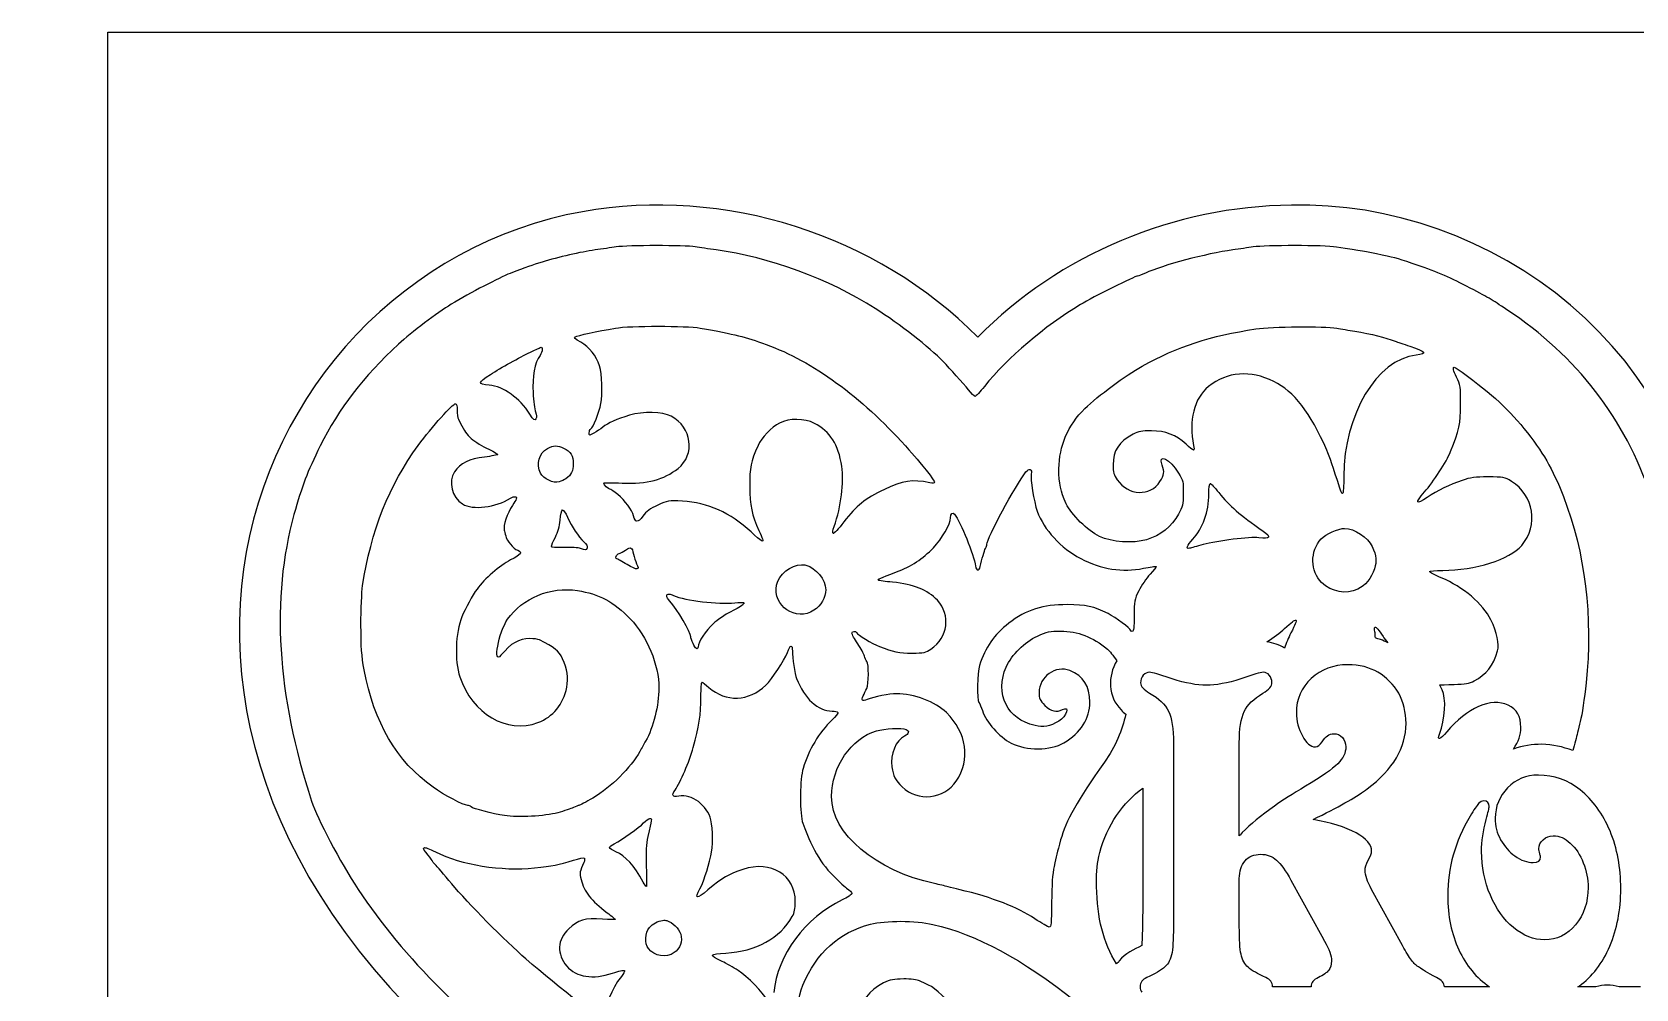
# Model space of a CAD drawing. Header units: millimetres. Extents: x -9 to 678, y 0 to 417.
# Drawn here: x -9.4 to 190.2, y 80.8 to 200 of the extents above; entities that cross this region are included whole.
import ezdxf

# ---------------------------------------------------------------- set-up
doc = ezdxf.new("R2010")
doc.units = ezdxf.units.MM
doc.layers.add('Ebene_1', color=7, linetype='CONTINUOUS')

msp = doc.modelspace()

# ---------------------------------------------------------------- linework, layer by layer
at = {"layer": 'Ebene_1', "color": 7}
for points in [[(0, 200), (300, 200), (300, 0), (0, 0)], [(68.266048, 173.40056)], [(68.515723, 163.357183)], [(53.843144, 160.711779)], [(167.598763, 158.250304)], [(43.304901, 153.714642)], [(55.745154, 148.452265)], [(114.832967, 145.500215)], [(137.240716, 143.778901)], [(56.609035, 140.471824)], [(153.978835, 138.178716)], [(65.135991, 135.726921)], [(86.361391, 133.654895)], [(69.885168, 129.983114)], [(147.904255, 126.751887)], [(157.762038, 125.863797)], [(154.399283, 121.193791)], [(128.843407, 105.827714)], [(39.37599, 98.399728)], [(143.536721, 97.587612)], [(69.067036, 89.35101)], [(98.747392, 89.239101)]]:
    msp.add_lwpolyline(points, close=True, dxfattribs=at)
for points in [[(147.349861, 178.435722), (147.349892, 178.435565)], [(148.132529, 163.28568), (148.132862, 163.28568)], [(129.307282, 136.772619), (129.306741, 136.772619)], [(85.059398, 123.513129), (85.059117, 123.513129)], [(132.492393, 119.433804), (130.58066, 120.07069)], [(142.93, 120.07069), (141.048933, 119.433804)], [(132.6742, 111.453904), (132.6742, 110.847142), (132.6742, 89.243587)], [(140.866574, 99.893682), (140.866574, 110.847142), (140.866574, 111.453904)], [(67.489574, 102.048893), (67.489886, 102.048893)], [(150.0605, 101.926391), (150.606483, 102.199643)], [(141.230698, 100.287931), (140.957446, 99.984554), (140.927364, 99.954472)], [(178.339121, 97.435898), (178.217417, 97.860854)], [(178.369204, 97.25354), (178.369204, 97.375109)], [(140.866532, 88.606669), (140.866532, 89.243556), (140.866532, 94.553268)], [(147.299407, 94.371451), (151.122332, 87.392602), (151.486498, 86.755716)], [(161.195783, 86.209181), (157.342193, 93.188029)], [(117.497795, 91.617197), (117.497254, 91.617197)], [(149.792078, 81.081838), (144.993384, 81.081838)], [(172.015845, 81.081817), (166.408669, 81.081817)], [(185.252839, 81.081838), (183.026967, 81.081838)], [(190.817525, 81.081838), (188.136573, 81.081838)]]:
    msp.add_lwpolyline(points, dxfattribs=at)
for points in [[(108.303203, 161.988216), (95.73905, 174.762185), (76.740636, 180.776666), (59.109814, 177.62886)], [(147.349892, 178.435565), (132.866947, 178.297931), (118.462343, 172.348745), (108.303203, 161.988216)], [(199.662191, 129.876398), (198.151993, 160.796784), (171.752939, 179.068439), (147.349861, 178.435722)], [(59.109814, 177.62886), (15.298251, 169.720455), (-9.420831, 105.535236), (58.477611, 61.383166)], [(60.661118, 172.858332), (58.873587, 172.608053), (56.123633, 171.97715), (54.06741, 171.345729)], [(63.29526, 173.239172), (62.690974, 173.147863), (61.505658, 172.976581), (60.661118, 172.858332)], [(68.26609, 173.400546), (66.142405, 173.399887), (64.002336, 173.346002), (63.29526, 173.239172)], [(73.137908, 173.242414), (72.49718, 173.348754), (70.389733, 173.401218), (68.266048, 173.40056)], [(75.745152, 172.863725), (74.850939, 172.982328), (73.67777, 173.152791), (73.137908, 173.242414)], [(95.526265, 165.579881), (89.82348, 169.223071), (82.29485, 171.99511), (75.745152, 172.863725)], [(140.056103, 172.8648), (136.733684, 172.406297), (131.306494, 170.961957), (129.174169, 169.968691)], [(142.606336, 173.234883), (141.99873, 173.141054), (140.85096, 172.974493), (140.056103, 172.8648)], [(152.95788, 173.221975), (151.460339, 173.453351), (144.080071, 173.462472), (142.606336, 173.234883)], [(157.940545, 172.379608), (156.766419, 172.62464), (156.15519, 172.728038), (152.95788, 173.221975)], [(162.366464, 171.189212), (160.409243, 171.844773), (160.080396, 171.933064), (157.940545, 172.379608)], [(50.113767, 169.941244), (48.708504, 169.398874), (45.159019, 167.541558), (42.752464, 166.089269)], [(54.06741, 171.345729), (52.786849, 170.95249), (52.12777, 170.718582), (50.113767, 169.941244)], [(129.174169, 169.968691), (128.752982, 169.772499), (128.320251, 169.612057), (128.21239, 169.612057)], [(169.140907, 168.361955), (166.947293, 169.512883), (165.224622, 170.231879), (162.366464, 171.189212)], [(128.21239, 169.612057), (127.88983, 169.612057), (122.644665, 166.994129), (121.088303, 166.05647)], [(174.17898, 165.422814), (172.271619, 166.692902), (171.823753, 166.954353), (169.140907, 168.361955)], [(42.752464, 166.089269), (41.013524, 165.039866), (37.799871, 162.608565), (36.189422, 161.123818)], [(121.088303, 166.05647), (116.611556, 163.359376), (112.05217, 159.470718), (109.138624, 155.864683)], [(104.016642, 158.950675), (102.266576, 160.75746), (98.630611, 163.596681), (95.526265, 165.579881)], [(192.08117, 142.24372), (188.935791, 151.774582), (182.858463, 159.643288), (174.17898, 165.422814)], [(58.874222, 161.371756), (58.144923, 161.763182), (57.969559, 161.930308), (58.170092, 162.04253)], [(58.170092, 162.04253), (58.454544, 162.201708), (60.953939, 162.739697), (63.190408, 163.123191)], [(63.190408, 163.123191), (64.089887, 163.277253), (66.30966, 163.355632), (68.515723, 163.357183)], [(68.515682, 163.357222), (70.721745, 163.358784), (72.913922, 163.283744), (73.758161, 163.130762)], [(73.758161, 163.130762), (78.217649, 162.322697), (79.272049, 162.059844), (81.977421, 161.0824)], [(128.765067, 158.3794), (133.208692, 160.847023), (137.243943, 162.169484), (142.929865, 163.021028)], [(142.929865, 163.021028), (143.945803, 163.173164), (146.068207, 163.265017), (148.132529, 163.28568)], [(148.132862, 163.28568), (150.197183, 163.306342), (152.2034, 163.255754), (152.986963, 163.121617)], [(152.986963, 163.121617), (153.52515, 163.029475), (154.534561, 162.859855), (155.230052, 162.744542)], [(155.230052, 162.744542), (157.395322, 162.38553), (158.977666, 161.992074), (160.288559, 161.487446)], [(36.189422, 161.123818), (31.834618, 157.108963), (28.742878, 153.088856), (26.461316, 148.474857)], [(47.654489, 157.354143), (48.947624, 158.195237), (51.255313, 159.484703), (52.622093, 160.12976)], [(52.622093, 160.12976), (53.218228, 160.411111), (53.767885, 160.672849), (53.843144, 160.711779)], [(53.815726, 159.733321), (53.157125, 158.830563), (52.834388, 157.09077), (52.950763, 155.069638)], [(53.843102, 160.711779), (54.172824, 160.882449), (54.153609, 160.19654), (53.815726, 159.733321)], [(61.222736, 158.411636), (60.847442, 159.629875), (59.904556, 160.818705), (58.874222, 161.371756)], [(81.977421, 161.0824), (87.72612, 159.005402), (93.824413, 154.563458), (99.29222, 148.470554)], [(162.881293, 159.767747), (157.988396, 159.217735), (153.875596, 152.318948), (153.875596, 144.662687)], [(160.288559, 161.487446), (160.48726, 161.410949), (161.300021, 161.131139), (162.094867, 160.865622)], [(162.094867, 160.865622), (164.154411, 160.177636), (164.331398, 159.930754), (162.881293, 159.767747)], [(61.3981, 153.71514), (61.629215, 154.889848), (61.535574, 157.396198), (61.222736, 158.411636)], [(107.1419, 155.456947), (106.45227, 156.299903), (104.858393, 158.081642), (104.016642, 158.950675)], [(121.652284, 153.110031), (123.24995, 154.673949), (126.714736, 157.240812), (128.765067, 158.3794)], [(145.163065, 156.481115), (142.212827, 157.930875), (139.402124, 157.710051), (137.027702, 155.84154)], [(167.90268, 157.022793), (167.521974, 157.798166), (167.419964, 158.228142), (167.598763, 158.250304)], [(167.598763, 158.250301), (167.658408, 158.257692), (167.749447, 158.219636), (167.871484, 158.134113)], [(167.871484, 158.134113), (171.848298, 155.346876), (174.120845, 153.31909), (176.302686, 150.612513)], [(47.483435, 156.014208), (46.022223, 156.146707), (46.042479, 156.305657), (47.654489, 157.354143)], [(52.559148, 152.408058), (51.258467, 154.435018), (49.262846, 155.852855), (47.483435, 156.014208)], [(109.138624, 155.864683), (108.584574, 155.178936), (108.06324, 154.617807), (107.979966, 154.617807)], [(137.027702, 155.84154), (135.253434, 154.445334), (134.518648, 151.533714), (135.180517, 148.521118)], [(151.761072, 147.919196), (149.700456, 152.62466), (147.683101, 155.242765), (145.163065, 156.481115)], [(168.415844, 153.624276), (168.417925, 155.843682), (168.389925, 156.030464), (167.90268, 157.022793)], [(52.950763, 155.069638), (53.008014, 154.076071), (53.146414, 153.003266), (53.25898, 152.685619)], [(107.979966, 154.617807), (107.896796, 154.617807), (107.519421, 154.995477), (107.1419, 155.456947)], [(38.65305, 148.506594), (40.380655, 150.850431), (42.939236, 153.714642), (43.304901, 153.714642)], [(43.304901, 153.714642), (43.415405, 153.714642), (43.499626, 153.361837), (43.499626, 152.89917)], [(43.499626, 152.89917), (43.499626, 152.450721), (43.569368, 151.942618), (43.654546, 151.770097)], [(43.654546, 151.770097), (44.283886, 150.495252), (44.527056, 150.113378), (45.082157, 149.529161)], [(53.297702, 151.811515), (53.160373, 151.566129), (53.033506, 151.668839), (52.559148, 152.408058)], [(53.25898, 152.685619), (53.388262, 152.321215), (53.402397, 151.998599), (53.297702, 151.811515)], [(60.10765, 150.546311), (60.415544, 150.736591), (61.182858, 152.621113), (61.3981, 153.71514)], [(64.964437, 152.273544), (63.331692, 151.779284), (62.30014, 151.319001), (61.627779, 150.783532)], [(70.145054, 152.13799), (69.019705, 152.725298), (66.660491, 152.786967), (64.964437, 152.273544)], [(71.000868, 145.649716), (73.170676, 147.368793), (72.718677, 150.794862), (70.145054, 152.13799)], [(87.964949, 151.262847), (86.697098, 151.905239), (84.86993, 151.917528), (83.635305, 151.291888)], [(118.412451, 145.585203), (118.427232, 148.456141), (119.541516, 151.043859), (121.652284, 153.110031)], [(167.167354, 147.752985), (168.257707, 150.434246), (168.412721, 151.166542), (168.415844, 153.624276)], [(59.93874, 150.081019), (59.93874, 150.279479), (60.014831, 150.488956), (60.10765, 150.546311)], [(60.5256, 150.046595), (59.950242, 149.726835), (59.93874, 149.72739), (59.93874, 150.081019)], [(61.627779, 150.783532), (61.344357, 150.557819), (60.848504, 150.226081), (60.5256, 150.046595)], [(83.635305, 151.291888), (82.626924, 150.780923), (81.373386, 149.484795), (80.957049, 148.522726)], [(91.375294, 145.911714), (90.975966, 148.612775), (89.917528, 150.273401), (87.964949, 151.262847)], [(127.663971, 149.909465), (125.855789, 148.938704), (125.149015, 147.860994), (125.158383, 146.089226)], [(129.922112, 150.332262), (128.723805, 150.335801), (128.315618, 150.259304), (127.663971, 149.909465)], [(134.237235, 148.672271), (132.989141, 149.822726), (131.677842, 150.327058), (129.922112, 150.332262)], [(176.302686, 150.612513), (178.680408, 147.662945), (179.853826, 145.6403), (181.20951, 142.153335)], [(26.461316, 148.474857), (24.821919, 145.1595), (24.185241, 143.492906), (23.183824, 139.895187)], [(31.733909, 131.043336), (32.740385, 137.788053), (35.050385, 143.618855), (38.65305, 148.506594)], [(45.082157, 149.529161), (45.428419, 149.164757), (46.352132, 148.559415), (47.13482, 148.18331)], [(47.13482, 148.18331), (47.917499, 147.807215), (48.557591, 147.447697), (48.557591, 147.384513)], [(53.87968, 145.056437), (53.301054, 146.175394), (53.693626, 147.586995), (54.738189, 148.144042)], [(54.738189, 148.144042), (55.112192, 148.343529), (55.429579, 148.445738), (55.745154, 148.452265)], [(55.745154, 148.452265), (56.06073, 148.458823), (56.374297, 148.369626), (56.740826, 148.185462)], [(56.740826, 148.185462), (57.640618, 147.733391), (57.943588, 147.238157), (57.943588, 146.217786)], [(80.957049, 148.522726), (80.032535, 146.386437), (79.920636, 145.83536), (79.919959, 143.417419)], [(99.29222, 148.470554), (100.582627, 147.032619), (100.915316, 146.635621), (102.37606, 144.792862)], [(135.174272, 147.933719), (135.099534, 147.933719), (134.677753, 148.266218), (134.237235, 148.672271)], [(135.180517, 148.521118), (135.252028, 148.198203), (135.249218, 147.933719), (135.174272, 147.933719)], [(153.364036, 143.19204), (152.53511, 145.893173), (152.146025, 147.040151), (151.761072, 147.919196)], [(163.930748, 142.727826), (165.021632, 143.956101), (166.653493, 146.489382), (167.167354, 147.752985)], [(46.898677, 147.064994), (45.016871, 146.833296), (43.887775, 146.277709), (43.186559, 145.237175)], [(48.557591, 147.384513), (48.557591, 147.321309), (47.811158, 147.177341), (46.898677, 147.064994)], [(57.943588, 146.217786), (57.943588, 145.325447), (57.724464, 144.882453), (57.020542, 144.350699)], [(90.416742, 138.402486), (91.319897, 140.988796), (91.68273, 143.832187), (91.375294, 145.911714)], [(125.158383, 146.089226), (125.163588, 145.149213), (125.250713, 144.828555), (125.663479, 144.230745)], [(131.258289, 146.069322), (130.711285, 147.582038), (132.22419, 146.831356), (133.311483, 145.050521)], [(130.99148, 144.008588), (131.529834, 144.838856), (131.575634, 145.191703), (131.258289, 146.069322)], [(43.186559, 145.237175), (42.360006, 144.01066), (42.841234, 142.049792), (44.171477, 141.222751)], [(56.175481, 143.968245), (55.463992, 143.764204), (54.250643, 144.339068), (53.87968, 145.056437)], [(57.020542, 144.350699), (56.856295, 144.226611), (56.476099, 144.054433), (56.175481, 143.968245)], [(61.745049, 143.818167), (61.745049, 143.872711), (62.781576, 143.87649), (64.048376, 143.825662)], [(62.510489, 143.057024), (62.335583, 143.057024), (61.745049, 143.644261), (61.745049, 143.818167)], [(64.048376, 143.825662), (67.159737, 143.700856), (69.224975, 144.242717), (71.000868, 145.649716)], [(102.345977, 143.860663), (100.179594, 144.312661), (98.914439, 144.129349), (96.70061, 143.043577)], [(102.37606, 144.792862), (103.088204, 143.894485), (103.082344, 143.707023), (102.345977, 143.860663)], [(109.436109, 136.19598), (109.436109, 136.931024), (112.99133, 143.529283), (114.29021, 145.204902)], [(114.29021, 145.204902), (114.48963, 145.46216), (114.695701, 145.551216), (114.832967, 145.500215)], [(114.962624, 144.95531), (114.817353, 144.376487), (115.278606, 141.535718), (115.71624, 140.31422)], [(114.832988, 145.500214), (114.970254, 145.449209), (115.038694, 145.258384), (114.962624, 144.95531)], [(119.315064, 141.253411), (118.595174, 142.834193), (118.403083, 143.754424), (118.412451, 145.585203)], [(125.663479, 144.230745), (127.040033, 142.237032), (129.768878, 142.123047), (130.99148, 144.008588)], [(133.311483, 145.050521), (133.877108, 144.124061), (133.912749, 143.969621), (133.892972, 142.521266)], [(137.07343, 142.469089), (137.074471, 143.189436), (137.149938, 143.778901), (137.240716, 143.778901)], [(137.240716, 143.778901), (137.331485, 143.778901), (137.812567, 143.270797), (138.309543, 142.649827)], [(153.875596, 144.662687), (153.875596, 143.48113), (153.807416, 142.514273), (153.723903, 142.514273)], [(168.598733, 144.157592), (167.097883, 143.642118), (165.507461, 142.861848), (164.265872, 142.032309)], [(171.850401, 144.591686), (170.222995, 144.591686), (169.634355, 144.513284), (168.598733, 144.157592)], [(174.74114, 144.035486), (173.876073, 144.568208), (173.753567, 144.591686), (171.850401, 144.591686)], [(176.017599, 136.056125), (178.144719, 138.572692), (177.547408, 142.307644), (174.74114, 144.035486)], [(44.171477, 141.222751), (45.438121, 140.435244), (48.316296, 140.777014), (50.12937, 141.930103)], [(50.12937, 141.930103), (50.348047, 142.069118), (50.648446, 142.155671), (50.796912, 142.122674)], [(50.796912, 142.122674), (51.002796, 142.076832), (50.901525, 141.817873), (50.370354, 141.030179)], [(63.490567, 142.391629), (63.043659, 142.757834), (62.602611, 143.057024), (62.510489, 143.057024)], [(65.455554, 139.750489), (65.275558, 140.467661), (64.396886, 141.648964), (63.490567, 142.391629)], [(79.919959, 143.417419), (79.919314, 141.082159), (80.190786, 139.776386), (81.064638, 137.907604)], [(96.70061, 143.043577), (94.209043, 141.82158), (93.266157, 141.064531), (91.635649, 138.976437)], [(133.892972, 142.521266), (133.874235, 141.147711), (133.809178, 140.866758), (133.301271, 139.957047)], [(135.06917, 136.832864), (136.306876, 138.126768), (137.069266, 140.271917), (137.07343, 142.469089)], [(138.309543, 142.649827), (139.680373, 140.936953), (140.886559, 139.890475), (143.846259, 137.846287)], [(153.723903, 142.514273), (153.640421, 142.514273), (153.478371, 142.819443), (153.364036, 143.19204)], [(164.265872, 142.032309), (162.791222, 141.047048), (162.666811, 141.304714), (163.930748, 142.727826)], [(181.20951, 142.153335), (183.91406, 135.196926), (184.902788, 127.084028), (184.037836, 118.939816)], [(23.183824, 139.895187), (20.303525, 129.547318), (21.051416, 117.326453), (25.366664, 104.216672)], [(50.370354, 141.030179), (49.717176, 140.061551), (49.196591, 138.481488), (49.358548, 137.959249)], [(56.312112, 139.214728), (56.369259, 139.87112), (56.502882, 140.436849), (56.609035, 140.471824)], [(56.609035, 140.471828), (56.715188, 140.506845), (56.996642, 140.107095), (57.234628, 139.5832)], [(68.468393, 141.075896), (67.535041, 140.645674), (67.050795, 140.287094), (66.612057, 139.701535)], [(71.564057, 141.56647), (69.790194, 141.654615), (69.690433, 141.639168), (68.468393, 141.075896)], [(80.080792, 137.750534), (77.544497, 140.116637), (74.651124, 141.413059), (71.564057, 141.56647)], [(104.919817, 139.500367), (104.919817, 140.041572), (105.165287, 140.258579), (105.414691, 139.938226)], [(105.414691, 139.938226), (106.163155, 138.976937), (107.837454, 134.839091), (108.021405, 133.496212)], [(115.71624, 140.31422), (116.543646, 138.004796), (118.646492, 135.713395), (121.118469, 134.427329)], [(123.448901, 137.189499), (122.01723, 137.862224), (119.920692, 139.923503), (119.315064, 141.253411)], [(133.301271, 139.957047), (132.426014, 138.389236), (131.060441, 137.300448), (129.307282, 136.772619)], [(49.358548, 137.959249), (49.398103, 137.831591), (49.478077, 137.509936), (49.536056, 137.244366)], [(55.724711, 137.089981), (56.040234, 137.698138), (56.244348, 138.435526), (56.312112, 139.214728)], [(57.234628, 139.5832), (57.785118, 138.371435), (58.597733, 137.143451), (59.270615, 136.507429)], [(66.612057, 139.701535), (65.971715, 138.84692), (65.679216, 138.859396), (65.455554, 139.750489)], [(81.064638, 137.907604), (81.250474, 137.510182), (81.44778, 137.042764), (81.503573, 136.868899)], [(90.295715, 137.541293), (90.214315, 137.59159), (90.268963, 137.979135), (90.416742, 138.402486)], [(91.635649, 138.976437), (90.980161, 138.136978), (90.377115, 137.490912), (90.295715, 137.541293)], [(102.783236, 135.763504), (103.867947, 136.886541), (104.919817, 138.726641), (104.919817, 139.500367)], [(143.846259, 137.846287), (144.889855, 137.125524), (144.712419, 136.85241), (143.307812, 137.017906)], [(151.053142, 136.883966), (151.5761, 137.457991), (153.204588, 138.178716), (153.978835, 138.178716)], [(153.978877, 138.178716), (155.164214, 138.178716), (156.889768, 137.039473), (157.399444, 135.920569)], [(49.536056, 137.244366), (49.67098, 136.625997), (50.475851, 135.66711), (51.04005, 135.452587)], [(56.822049, 135.796307), (55.712157, 135.756679), (55.240829, 135.80224), (55.241131, 135.949073)], [(55.241131, 135.949073), (55.24136, 136.064095), (55.458922, 136.577683), (55.724711, 137.089981)], [(58.854809, 135.672587), (58.606425, 135.771839), (57.691654, 135.82743), (56.822049, 135.796307)], [(59.270615, 136.507429), (59.583401, 136.211777), (59.754279, 135.900965), (59.692344, 135.739831)], [(64.470594, 135.480558), (64.790427, 135.7083), (64.993167, 135.800342), (65.135991, 135.726921)], [(81.503573, 136.868899), (81.669361, 136.350746), (81.407392, 136.512931), (80.080792, 137.750534)], [(109.273122, 135.692496), (109.362849, 135.865008), (109.436109, 136.091461), (109.436109, 136.19598)], [(129.306741, 136.772619), (127.641248, 136.271156), (125.003578, 136.458983), (123.448901, 137.189499)], [(134.681875, 135.697873), (134.150496, 135.545713), (134.323694, 136.053549), (135.06917, 136.832864)], [(136.353166, 136.156174), (135.607981, 135.953975), (134.85576, 135.747629), (134.681875, 135.697873)], [(143.307812, 137.017906), (142.193174, 137.149238), (138.179668, 136.651817), (136.353166, 136.156174)], [(151.112891, 131.452685), (149.689162, 132.809013), (149.661213, 135.356084), (151.053142, 136.883966)], [(157.399444, 135.920569), (157.940722, 134.732318), (158.004416, 134.109643), (157.681845, 133.156786)], [(166.205034, 132.940548), (170.18444, 132.941901), (174.559603, 134.331187), (176.017599, 136.056125)], [(50.132056, 134.243365), (48.78498, 133.549217), (46.910898, 131.921061), (45.973476, 130.630758)], [(51.04005, 135.452587), (51.682017, 135.208512), (51.478444, 134.937157), (50.132056, 134.243365)], [(59.692344, 135.739831), (59.573502, 135.430084), (59.479965, 135.42274), (58.854809, 135.672587)], [(63.308177, 134.437012), (63.067569, 134.518069), (63.474735, 135.107786), (63.771314, 135.107786)], [(64.663164, 133.668876), (64.032564, 134.052642), (63.422751, 134.398498), (63.308177, 134.437012)], [(63.771314, 135.107786), (63.868015, 135.107786), (64.182706, 135.27556), (64.470594, 135.480558)], [(65.840652, 133.783451), (66.270209, 132.952756), (65.899152, 132.916666), (64.663164, 133.668876)], [(65.135991, 135.726921), (65.278816, 135.653505), (65.361715, 135.414333), (65.443135, 134.980302)], [(65.443135, 134.980302), (65.512565, 134.610046), (65.691676, 134.071536), (65.840652, 133.783451)], [(98.171732, 132.759275), (100.011912, 133.451798), (101.464016, 134.397683), (102.783236, 135.763504)], [(108.625482, 133.424128), (108.822986, 134.374425), (109.109427, 135.377545), (109.273122, 135.692496)], [(121.118469, 134.427329), (123.689177, 133.089904), (126.328315, 132.677174), (128.922475, 133.206273)], [(83.257649, 131.111117), (83.541747, 132.454379), (85.045064, 133.621316), (86.361391, 133.654895)], [(86.361391, 133.654891), (86.549444, 133.659679), (86.733749, 133.641588), (86.91006, 133.597338)], [(86.91006, 133.597338), (88.183615, 133.277693), (89.37602, 131.795749), (89.381225, 130.52587)], [(95.948545, 131.735094), (95.827538, 131.856101), (96.077494, 131.971143), (98.171732, 132.759275)], [(108.021405, 133.496212), (108.107489, 132.86732), (108.50003, 132.820503), (108.625482, 133.424128)], [(129.759999, 132.466108), (129.305252, 131.981571), (128.671519, 131.05806), (128.35229, 130.41398)], [(128.922475, 133.206273), (129.747248, 133.374475), (130.458644, 133.474786), (130.503924, 133.429506)], [(130.503924, 133.429506), (130.549204, 133.384184), (130.214746, 132.950667), (129.759999, 132.466108)], [(157.681845, 133.156786), (157.259107, 131.908026), (156.57592, 131.072848), (155.603357, 130.615697)], [(164.534284, 132.793699), (164.534284, 132.874027), (165.285974, 132.940236), (166.205034, 132.940548)], [(166.011922, 132.026101), (165.199151, 132.367981), (164.534284, 132.71334), (164.534284, 132.793699)], [(172.176375, 126.798151), (171.209496, 128.781216), (168.7322, 130.881891), (166.011922, 132.026101)], [(31.521978, 126.165565), (31.519896, 128.053334), (31.615349, 130.248489), (31.733909, 131.043336)], [(45.973476, 130.630758), (45.400315, 129.841856), (44.522642, 128.231867), (44.080563, 127.159086)], [(49.773272, 126.857318), (51.613254, 129.512983), (55.10706, 130.951078), (58.468055, 130.436573)], [(58.468055, 130.436573), (61.167296, 130.02337), (62.986845, 129.0474), (65.040247, 126.91057)], [(69.983639, 129.10148), (69.462887, 129.66555), (69.464137, 130.013298), (69.885168, 129.983114)], [(69.885199, 129.983114), (70.025557, 129.973017), (70.212683, 129.920607), (70.442476, 129.820665)], [(70.442476, 129.820665), (71.889886, 129.191159), (76.004945, 128.690898), (78.064665, 128.893846)], [(87.911654, 127.975099), (85.714938, 126.521372), (82.714528, 128.543138), (83.257649, 131.111117)], [(89.381225, 130.52587), (89.385388, 129.611246), (88.769965, 128.543097), (87.911654, 127.975099)], [(97.709667, 131.474745), (96.800382, 131.558654), (96.007774, 131.675866), (95.948545, 131.735094)], [(103.277037, 129.234348), (102.100247, 130.511015), (100.299841, 131.23575), (97.709667, 131.474745)], [(128.35229, 130.41398), (127.807389, 129.314365), (127.771883, 129.124408), (127.771883, 127.297866)], [(155.603357, 130.615697), (154.107482, 129.912546), (152.394284, 130.23199), (151.112891, 131.452685)], [(72.583899, 124.654037), (72.583899, 125.231383), (70.904364, 128.10406), (69.983639, 129.10148)], [(77.576786, 127.798123), (76.862465, 127.445158), (75.859861, 126.770656), (75.348759, 126.299504)], [(79.116817, 128.730321), (78.98411, 128.570415), (78.291117, 128.151067), (77.576786, 127.798123)], [(78.064665, 128.893846), (79.241103, 129.009773), (79.336243, 128.994721), (79.116817, 128.730321)], [(102.479319, 123.153273), (104.61284, 124.628171), (104.975454, 127.391787), (103.277037, 129.234348)], [(119.46224, 128.684061), (116.405547, 128.699435), (114.35507, 128.045873), (112.161727, 126.358136)], [(124.520216, 127.560367), (122.724504, 128.459002), (121.765005, 128.672402), (119.46224, 128.684061)], [(31.925407, 120.56538), (31.605054, 122.30485), (31.526142, 123.411407), (31.521978, 126.165565)], [(44.080563, 127.159086), (43.277494, 125.210214), (43.160848, 121.709395), (43.831513, 119.682131)], [(48.953495, 122.378138), (47.892641, 121.10118), (48.649203, 125.234951), (49.773272, 126.857318)], [(65.040247, 126.91057), (67.156781, 124.708049), (68.609812, 121.202694), (68.609812, 118.299164)], [(75.348759, 126.299504), (74.474324, 125.493427), (73.487053, 123.971471), (73.487053, 123.429215)], [(112.161727, 126.358136), (110.354638, 124.967625), (109.214601, 123.324148), (108.520609, 121.107594)], [(127.320572, 125.490488), (127.320572, 125.720312), (125.482651, 127.078723), (124.520216, 127.560367)], [(127.771883, 127.297866), (127.771883, 125.862137), (127.713176, 125.352762), (127.546493, 125.352782)], [(146.49869, 125.7035), (147.338671, 126.467446), (147.78941, 126.828833), (147.904255, 126.751887)], [(147.904255, 126.751887), (148.019089, 126.674942), (147.797758, 126.159471), (147.293724, 125.170431)], [(157.746424, 125.307598), (157.677619, 125.649711), (157.68324, 125.834698), (157.762038, 125.863797)], [(157.761996, 125.863797), (157.893246, 125.912294), (158.227683, 125.527243), (158.75874, 124.712132)], [(173.012827, 122.913901), (173.26905, 123.772024), (172.966819, 125.177002), (172.176375, 126.798151)], [(52.527379, 124.449631), (51.175599, 124.449631), (50.208949, 123.889355), (48.953495, 122.378138)], [(53.753812, 124.294713), (53.58128, 124.37984), (53.029467, 124.449631), (52.527379, 124.449631)], [(56.620329, 121.939741), (56.146679, 122.930498), (55.589183, 123.388676), (53.753812, 124.294713)], [(72.857161, 123.839103), (72.7068, 124.19897), (72.583899, 124.565767), (72.583899, 124.654037)], [(73.487053, 123.429215), (73.487053, 122.957866), (73.127748, 123.191495), (72.857161, 123.839103)], [(92.640939, 125.126861), (92.634693, 125.381023), (93.11463, 125.439237), (93.207897, 125.195718)], [(93.36927, 123.81705), (92.971566, 124.413194), (92.644061, 125.002679), (92.640939, 125.126861)], [(93.207897, 125.195718), (93.301579, 124.950873), (95.164608, 123.824885), (96.06797, 123.467412)], [(94.201954, 122.281853), (94.141685, 122.530248), (93.766985, 123.220904), (93.36927, 123.81705)], [(111.828216, 120.887052), (112.555881, 122.458954), (114.123798, 124.012371), (115.74475, 124.767537)], [(115.74475, 124.767537), (116.950708, 125.329363), (117.240459, 125.392414), (118.634938, 125.38721)], [(118.634938, 125.38721), (120.721097, 125.38034), (122.631623, 124.64411), (124.444364, 123.148965)], [(127.546493, 125.352782), (127.42227, 125.352803), (127.320572, 125.414707), (127.320572, 125.490488)], [(144.309937, 124.040281), (145.148055, 124.60723), (145.946284, 125.201095), (146.49869, 125.7035)], [(146.500845, 123.263538), (145.83705, 123.678896), (145.088743, 123.944952), (144.309937, 124.040281)], [(147.293724, 125.170431), (146.961795, 124.519111), (146.703647, 123.885524), (146.500845, 123.263538)], [(157.808255, 124.52978), (157.786291, 124.745381), (157.764744, 125.216433), (157.746424, 125.307598)], [(158.444069, 124.337208), (158.23574, 124.413257), (158.020602, 124.467018), (157.808255, 124.52978)], [(159.367657, 123.931624), (159.061939, 124.071166), (158.767775, 124.23108), (158.444069, 124.337208)], [(158.75874, 124.712132), (158.885295, 124.517888), (159.147242, 124.207661), (159.367657, 123.931624)], [(57.140497, 118.384154), (57.382449, 119.558259), (57.216484, 120.692825), (56.620329, 121.939741)], [(81.917995, 118.643427), (82.735908, 119.437773), (84.197141, 121.661026), (84.607014, 122.734235)], [(84.607014, 122.734235), (84.794952, 123.226356), (84.950778, 123.487023), (85.059398, 123.513129)], [(85.059117, 123.513129), (85.167726, 123.539235), (85.229099, 123.330729), (85.229099, 122.883774)], [(85.229099, 122.883774), (85.229099, 122.11035), (85.552794, 120.004741), (85.751943, 119.481491)], [(94.496732, 121.59548), (94.395035, 121.724377), (94.262224, 122.03347), (94.201954, 122.281853)], [(96.06797, 123.467412), (97.72475, 122.811779), (98.546328, 122.646701), (100.13295, 122.650864)], [(100.13295, 122.650864), (101.609609, 122.654508), (101.824788, 122.700787), (102.479319, 123.153273)], [(124.444364, 123.148965), (124.719417, 122.922109), (125.184125, 122.315218), (125.609487, 121.701986)], [(170.111346, 119.192637), (171.60922, 119.968558), (172.458808, 121.058358), (173.012827, 122.913901)], [(40.495937, 105.945516), (35.969142, 109.163163), (33.134977, 113.997828), (31.925407, 120.56538)], [(94.483305, 118.23623), (94.748562, 118.80022), (94.758503, 121.263801), (94.496732, 121.59548)], [(108.520609, 121.107594), (108.248773, 120.239291), (108.20189, 116.820581), (108.457113, 116.475111)], [(111.796468, 116.312125), (111.151285, 117.498825), (111.164629, 119.453603), (111.828216, 120.887052)], [(119.774745, 120.466944), (117.997322, 121.175852), (115.939444, 119.711912), (115.939444, 117.738663)], [(122.260431, 116.552033), (122.263553, 118.527655), (121.458194, 119.79553), (119.774745, 120.466944)], [(125.609487, 121.701986), (124.481192, 119.790023), (124.476789, 117.166468), (126.163527, 115.588635)], [(128.912055, 119.888876), (128.689548, 119.625913), (128.578014, 119.312173), (128.578014, 118.94807)], [(129.670511, 120.253042), (129.387318, 120.253042), (129.134562, 120.131611), (128.912055, 119.888876)], [(130.58066, 120.07069), (130.216557, 120.192056), (129.913243, 120.253042), (129.670511, 120.253042)], [(143.870804, 120.253042), (143.648297, 120.253042), (143.334564, 120.192054), (142.93, 120.07069)], [(144.598605, 119.888876), (144.396323, 120.131611), (144.153997, 120.253042), (143.870804, 120.253042)], [(144.932647, 118.978732), (144.932647, 119.302378), (144.821112, 119.605685), (144.598605, 119.888876)], [(154.399283, 121.193812), (152.578777, 121.193812), (151.051268, 120.627316), (149.817362, 119.494553)], [(158.131304, 120.252986), (157.059229, 120.880051), (155.815236, 121.193791), (154.399283, 121.193791)], [(160.710048, 117.643583), (160.062752, 118.756116), (159.203379, 119.625922), (158.131304, 120.252986)], [(43.831513, 119.682131), (45.353858, 115.080406), (49.680869, 112.549012), (53.549407, 113.99642)], [(53.549407, 113.99642), (55.447587, 114.706618), (56.697399, 116.234011), (57.140497, 118.384154)], [(68.609812, 118.299164), (68.609812, 116.139465), (67.919588, 113.374296), (66.954666, 111.668344)], [(73.848804, 117.227109), (73.848804, 118.218834), (73.909802, 119.028501), (73.984363, 119.026419)], [(73.984363, 119.026419), (74.058893, 119.024546), (74.444897, 118.73292), (74.842331, 118.378238)], [(74.842331, 118.378238), (76.941471, 116.504917), (79.827307, 116.612969), (81.917995, 118.643427)], [(85.751943, 119.481491), (86.697962, 116.995892), (88.419623, 115.417041), (90.184326, 115.417041)], [(94.050823, 117.314252), (94.166886, 117.562501), (94.361475, 117.977218), (94.483305, 118.23623)], [(128.578014, 118.94807), (128.578014, 118.523286), (128.952734, 118.088653), (129.701177, 117.643638)], [(136.770387, 118.644689), (135.597177, 118.644689), (134.171314, 118.907878), (132.492393, 119.433804)], [(141.048933, 119.433804), (139.370022, 118.907878), (137.943608, 118.644689), (136.770387, 118.644689)], [(143.810025, 117.643638), (144.558446, 118.088653), (144.932647, 118.533719), (144.932647, 118.978732)], [(149.817362, 119.494553), (148.583465, 118.341564), (147.966418, 116.915157), (147.966418, 115.216015)], [(165.777403, 112.558586), (166.500509, 114.408934), (166.656366, 117.047373), (166.103367, 118.081849)], [(166.103367, 118.081849), (165.930814, 118.404762), (165.811878, 118.678237), (165.839254, 118.689687)], [(165.839254, 118.689687), (165.86663, 118.701033), (166.661321, 118.726619), (167.605217, 118.746709)], [(167.605217, 118.746709), (168.987392, 118.776167), (169.475136, 118.863061), (170.111346, 119.192637)], [(184.037836, 118.939816), (183.826862, 116.953451), (183.534468, 115.013078), (183.309504, 114.107229)], [(72.895092, 110.900746), (73.601617, 113.381589), (73.848804, 115.021464), (73.848804, 117.227109)], [(94.552692, 116.876393), (93.905802, 116.622273), (93.779112, 116.733106), (94.050823, 117.314252)], [(98.181974, 117.58482), (97.349551, 117.58482), (95.374769, 117.199337), (94.552692, 116.876393)], [(104.397525, 115.235228), (103.03214, 116.572903), (100.355082, 117.58482), (98.181974, 117.58482)], [(108.457113, 116.475111), (108.556729, 116.340364), (108.747384, 115.904833), (108.880455, 115.50741)], [(115.451565, 113.612891), (113.59651, 114.115748), (112.583934, 114.863811), (111.796468, 116.312125)], [(115.939444, 117.738663), (115.939444, 116.956912), (116.017929, 116.78392), (116.662405, 116.139456)], [(116.662405, 116.139456), (117.419747, 115.382093), (118.111698, 115.212975), (118.845776, 115.605848)], [(118.845776, 115.605848), (119.841031, 116.138487), (119.404094, 114.784492), (118.37833, 114.157256)], [(119.040501, 111.487069), (121.10782, 112.701124), (122.257308, 114.509563), (122.260431, 116.552033)], [(129.701177, 117.643638), (130.854162, 117.016575), (131.642659, 116.268199), (132.067438, 115.398401)], [(141.473336, 115.36774), (141.8779, 116.197083), (142.657029, 116.955891), (143.810025, 117.643638)], [(161.620728, 113.880901), (161.620728, 115.276624), (161.316884, 116.53105), (160.710048, 117.643583)], [(174.324251, 116.162047), (172.274014, 117.165545), (169.152128, 115.815279), (166.693454, 112.860891)], [(175.913247, 113.387505), (175.915329, 114.791851), (175.444552, 115.61369), (174.324251, 116.162047)], [(90.170336, 114.318091), (88.535321, 112.73556), (87.253668, 110.593666), (86.558812, 108.28166)], [(90.901364, 115.266426), (90.952577, 115.183527), (90.623625, 114.756816), (90.170336, 114.318091)], [(90.184326, 115.417041), (90.527288, 115.417041), (90.85015, 115.349287), (90.901364, 115.266426)], [(105.632566, 106.709888), (107.443621, 109.348597), (106.953588, 112.731048), (104.397525, 115.235228)], [(108.880455, 115.50741), (109.386218, 113.99688), (110.938542, 112.239081), (112.474232, 111.438656)], [(118.37833, 114.157256), (117.34733, 113.526834), (116.411199, 113.352755), (115.451565, 113.612891)], [(126.720263, 115.039966), (126.326368, 113.057754), (125.429355, 110.989442), (124.065677, 109.058404)], [(126.163527, 115.588635), (126.3114, 115.366197), (126.508571, 115.195437), (126.720263, 115.039966)], [(132.067438, 115.398401), (132.472002, 114.528602), (132.6742, 113.213731), (132.6742, 111.453904)], [(140.866574, 111.453904), (140.866574, 113.213731), (141.068783, 114.518169), (141.473336, 115.36774)], [(147.966418, 115.216015), (147.966418, 114.164166), (148.219706, 113.203691), (148.725405, 112.333891)], [(156.79621, 105.74931), (160.012444, 108.156428), (161.620728, 110.866946), (161.620728, 113.880901)], [(183.309504, 114.107229), (183.216966, 113.734642), (183.066647, 113.124819), (182.975462, 112.752234)], [(90.113325, 104.771258), (90.13789, 108.522606), (92.522461, 112.015646), (95.703825, 112.960405)], [(95.703825, 112.960405), (96.665115, 113.245888), (98.842844, 113.351607), (99.3955, 113.13953)], [(99.191094, 112.31061), (98.123714, 111.797291), (97.39991, 110.043782), (97.611248, 108.48284)], [(99.3955, 113.13953), (99.833946, 112.971286), (99.735527, 112.572443), (99.191094, 112.31061)], [(148.725405, 112.333891), (149.21087, 111.423637), (149.74661, 110.968137), (150.333221, 110.968137)], [(151.183122, 111.60556), (151.587675, 112.27308), (152.062959, 112.606612), (152.609119, 112.606612)], [(152.609119, 112.606612), (153.033909, 112.606612), (153.397658, 112.454958), (153.701076, 112.151539)], [(153.701076, 112.151539), (153.984258, 111.807666), (154.126021, 111.41315), (154.126021, 110.968137)], [(166.693454, 112.860891), (165.841617, 111.837293), (165.444298, 111.706187), (165.777403, 112.558586)], [(174.998799, 110.699567), (175.65082, 111.646254), (175.911685, 112.445857), (175.913247, 113.387505)], [(182.975462, 112.752234), (182.838654, 112.193041), (182.59486, 111.300116), (182.37354, 110.498389)], [(66.24301, 110.404254), (65.083945, 108.334272), (62.734984, 106.004727), (60.384087, 104.594824)], [(66.954666, 111.668344), (66.772016, 111.345451), (66.451641, 110.776841), (66.24301, 110.404254)], [(70.616508, 105.582965), (71.338053, 106.645878), (72.36745, 109.048067), (72.895092, 110.900746)], [(112.474232, 111.438656), (114.34108, 110.465563), (117.338867, 110.487744), (119.040501, 111.487069)], [(150.333221, 110.968137), (150.636639, 110.968137), (150.920154, 111.180774), (151.183122, 111.60556)], [(154.126021, 110.968137), (154.126021, 110.239934), (153.7925, 109.54211), (153.124979, 108.87459)], [(178.515651, 111.285351), (177.329991, 111.299456), (176.128249, 111.095574), (174.998799, 110.699567)], [(182.37354, 110.498389), (181.150126, 110.976439), (179.859656, 111.27521), (178.515651, 111.285351)], [(86.558812, 108.28166), (86.161482, 106.959402), (86.108312, 103.197809), (86.465754, 101.687956)], [(97.611248, 108.48284), (97.767563, 107.328232), (98.022891, 106.832814), (98.898471, 105.98586)], [(124.065677, 109.058404), (120.726864, 104.330478), (119.252682, 101.70818), (118.62687, 99.384624)], [(153.124979, 108.87459), (152.437222, 108.186843), (151.092124, 107.246158), (149.089571, 106.052712)], [(44.813204, 103.674997), (44.327751, 103.674997), (41.877602, 104.96342), (40.495937, 105.945516)], [(98.898471, 105.98586), (100.860282, 104.088182), (104.069948, 104.433127), (105.632566, 106.709888)], [(123.502498, 97.803707), (124.41245, 101.259738), (126.368255, 104.017603), (128.843407, 105.827714)], [(128.843396, 105.827714), (128.842386, 105.245574), (128.839232, 104.663327), (128.865464, 104.082194)], [(149.089571, 106.052712), (147.491572, 105.122231), (146.216819, 104.303515), (145.266105, 103.595543)], [(174.273017, 105.870864), (173.241382, 104.81902), (172.72544, 103.554698), (172.72544, 102.078063)], [(178.096483, 107.448556), (176.579384, 107.448556), (175.304631, 106.922714), (174.273017, 105.870864)], [(183.31475, 105.597606), (181.777426, 106.831508), (180.03835, 107.448556), (178.096483, 107.448556)], [(25.366664, 104.216672), (26.092008, 102.01311), (28.937103, 96.626916), (31.187395, 93.197043)], [(60.384087, 104.594824), (59.540234, 104.088749), (58.765186, 103.674997), (58.662239, 103.674997)], [(71.087712, 104.844413), (70.293791, 104.695479), (70.158201, 104.907826), (70.616508, 105.582965)], [(75.079005, 101.868155), (74.661669, 103.67616), (72.691467, 105.145291), (71.087712, 104.844413)], [(102.932795, 93.936127), (95.585139, 95.506116), (90.083138, 100.156565), (90.113325, 104.771258)], [(128.865464, 104.082194), (128.846311, 98.134605), (128.945719, 92.185175), (128.741209, 86.239711)], [(150.606483, 102.199643), (153.620436, 103.696502), (155.683674, 104.879511), (156.79621, 105.74931)], [(170.662461, 103.898899), (170.419729, 103.656167), (170.065868, 103.140214), (169.600629, 102.351332)], [(171.299348, 104.232399), (171.097077, 104.232399), (170.884968, 104.121406), (170.662461, 103.898899)], [(171.966901, 103.534733), (171.966901, 103.999972), (171.744362, 104.232399), (171.299348, 104.232399)], [(187.016647, 100.500372), (186.106393, 102.644528), (184.8723, 104.343476), (183.31475, 105.597606)], [(45.231155, 103.496949), (45.133204, 103.594962), (44.945193, 103.674997), (44.813204, 103.674997)], [(49.370383, 102.410908), (47.933768, 102.622776), (45.454859, 103.273244), (45.231155, 103.496949)], [(56.031855, 102.762163), (54.418138, 102.326101), (51.122491, 102.15251), (49.370383, 102.410908)], [(57.964573, 103.410882), (57.683649, 103.265612), (56.814065, 102.973521), (56.031855, 102.762163)], [(58.662239, 103.674997), (58.559292, 103.674997), (58.245517, 103.556153), (57.964573, 103.410882)], [(66.700994, 101.487315), (66.992816, 101.796156), (67.347853, 102.048893), (67.489574, 102.048893)], [(67.489886, 102.048893), (67.769789, 102.048893), (67.763565, 101.994943), (67.245135, 99.790747)], [(75.087332, 97.399737), (75.355203, 98.516498), (75.350935, 100.688872), (75.079005, 101.868155)], [(145.266105, 103.595543), (143.56696, 102.422322), (142.221862, 101.319555), (141.230698, 100.287931)], [(155.400336, 100.257786), (154.045069, 100.985992), (152.265335, 101.542052), (150.0605, 101.926391)], [(169.600629, 102.351332), (167.739662, 99.175562), (166.808871, 95.878214), (166.808871, 92.459697)], [(171.026627, 97.951757), (171.026627, 99.185669), (171.218937, 100.510438), (171.603266, 101.926391)], [(171.603266, 101.926391), (171.846008, 102.816404), (171.966901, 103.352686), (171.966901, 103.534733)], [(172.72544, 102.078063), (172.72544, 101.107124), (172.947978, 100.216992), (173.392992, 99.407874)], [(63.054505, 98.909649), (64.066925, 99.430752), (66.147422, 100.901447), (66.700994, 101.487315)], [(86.465754, 101.687956), (86.59513, 101.141492), (87.151116, 99.783949), (87.700795, 98.671355)], [(140.927364, 99.954472), (140.907066, 99.934278), (140.886768, 99.913876), (140.866574, 99.893682)], [(157.342193, 97.981882), (157.342193, 98.770779), (156.694918, 99.529589), (155.400336, 100.257786)], [(178.703152, 99.407895), (179.026795, 99.731538), (179.441102, 99.89362), (179.946801, 99.89362)], [(179.946801, 99.89362), (180.695233, 99.89362), (181.403486, 99.590316), (182.071007, 98.983481)], [(188.351741, 93.309587), (188.351741, 95.918976), (187.906675, 98.315757), (187.016647, 100.500372)], [(39.886468, 97.470217), (39.398661, 98.025798), (39.224422, 98.333577), (39.37599, 98.399728)], [(39.376, 98.399707), (39.527579, 98.465805), (40.004914, 98.290088), (40.82137, 97.877935)], [(40.82137, 97.877935), (44.0006, 96.273066), (49.017647, 95.463386), (53.134673, 95.890361)], [(62.467104, 98.424991), (62.467104, 98.525336), (62.731612, 98.743435), (63.054505, 98.909649)], [(63.258369, 97.903219), (62.823254, 98.089731), (62.467104, 98.324657), (62.467104, 98.424991)], [(66.659045, 94.118486), (65.509525, 96.209934), (64.444758, 97.394667), (63.258369, 97.903219)], [(67.245135, 99.790747), (67.014487, 98.809787), (66.968333, 97.969474), (67.039116, 96.042585)], [(87.700795, 98.671355), (88.478341, 97.097537), (88.992837, 96.332971), (90.019184, 95.22819)], [(118.62687, 99.384624), (118.193577, 97.775873), (118.086331, 97.341133), (117.814089, 96.087772)], [(156.917779, 96.85927), (157.200961, 97.385195), (157.342193, 97.759375), (157.342193, 97.981882)], [(172.118583, 92.490362), (171.390387, 94.169273), (171.026627, 95.989654), (171.026627, 97.951757)], [(173.392992, 99.407874), (173.878467, 98.538076), (174.475185, 97.860573), (175.183156, 97.375109)], [(178.156627, 98.285268), (178.156627, 98.710052), (178.339048, 99.084242), (178.703152, 99.407895)], [(178.217417, 97.860854), (178.176925, 98.063136), (178.156627, 98.204357), (178.156627, 98.285268)], [(182.071007, 98.983481), (182.758753, 98.33618), (183.294494, 97.516924), (183.678822, 96.525759)], [(40.428683, 96.725221), (40.428683, 96.795483), (40.184535, 97.130732), (39.886468, 97.470217)], [(40.761111, 96.297038), (40.578253, 96.461993), (40.428683, 96.654938), (40.428683, 96.725221)], [(42.820769, 93.920014), (41.870721, 95.062622), (40.94397, 96.132073), (40.761111, 96.297038)], [(53.134673, 95.890361), (55.454373, 96.130939), (56.035155, 96.246085), (57.996311, 96.854295)], [(57.996311, 96.854295), (58.666809, 97.06225), (59.26973, 97.177979), (59.336245, 97.111412)], [(59.269002, 96.584259), (58.751706, 95.469788), (58.714858, 95.244335), (58.919367, 94.450373)], [(59.336245, 97.111412), (59.40276, 97.044898), (59.372677, 96.807672), (59.269002, 96.584259)], [(67.039116, 96.042585), (67.08908, 94.676419), (67.09366, 93.558513), (67.048484, 93.558513)], [(73.722655, 93.287405), (74.119193, 93.983698), (74.655184, 95.598914), (75.087332, 97.399737)], [(85.590569, 91.673136), (85.590569, 95.010742), (82.596675, 96.863892), (79.072172, 95.707471)], [(117.814089, 96.087772), (117.613098, 95.162383), (117.513096, 93.745004), (117.497795, 91.617197)], [(123.10444, 93.558513), (123.079041, 95.798489), (123.136396, 96.413371), (123.502498, 97.803707)], [(140.866532, 94.553268), (140.866532, 95.483747), (141.1094, 96.222227), (141.594864, 96.768377)], [(141.594864, 96.768377), (142.060103, 97.314537), (142.707378, 97.587612), (143.536721, 97.587612)], [(143.536721, 97.587612), (144.285153, 97.587612), (144.942858, 97.344755), (145.509244, 96.859291)], [(145.509244, 96.859291), (146.055393, 96.373816), (146.652111, 95.544672), (147.299407, 94.371451)], [(156.522958, 95.584955), (156.522958, 95.928833), (156.654822, 96.35357), (156.917779, 96.85927)], [(175.183156, 97.375109), (175.951813, 96.828959), (176.710623, 96.555873), (177.459055, 96.555873)], [(177.459055, 96.555873), (178.06589, 96.555873), (178.369204, 96.7883), (178.369204, 97.25354)], [(178.369204, 97.375109), (178.34901, 97.395302), (178.339121, 97.415704), (178.339121, 97.435898)], [(183.678822, 96.525759), (184.083376, 95.494135), (184.286116, 94.47268), (184.286116, 93.461291)], [(52.062609, 84.546925), (49.456082, 86.815215), (44.81106, 91.526356), (42.820769, 93.920014)], [(58.919367, 94.450373), (59.31399, 92.918326), (60.183159, 91.811193), (62.167808, 90.312768)], [(67.048484, 93.558513), (67.003516, 93.558513), (66.828309, 93.81053), (66.659045, 94.118486)], [(79.072172, 95.707471), (77.267831, 95.115448), (76.551053, 94.694927), (74.721012, 93.155625)], [(90.019184, 95.22819), (90.744768, 94.447188), (91.629664, 93.60958), (91.985784, 93.367025)], [(104.604085, 93.550987), (104.231488, 93.646127), (103.479267, 93.819367), (102.932795, 93.936127)], [(157.342193, 93.188029), (156.796043, 94.199418), (156.522958, 94.998345), (156.522958, 95.584955)], [(31.187395, 93.197043), (36.709361, 84.780455), (45.217248, 76.312956), (55.151299, 69.347172)], [(74.721012, 93.155625), (73.283168, 91.946211), (72.981468, 91.985995), (73.722655, 93.287405)], [(91.427434, 91.903367), (86.831616, 89.731966), (83.356005, 85.030235), (82.904246, 80.373263)], [(92.634506, 92.700014), (92.635182, 92.575697), (92.092166, 92.217433), (91.427434, 91.903367)], [(91.985784, 93.367025), (92.341903, 93.12446), (92.633829, 92.824342), (92.634506, 92.700014)], [(105.958541, 93.212105), (105.585944, 93.30329), (104.976672, 93.455847), (104.604085, 93.550987)], [(115.397791, 89.567761), (113.249405, 91.010382), (110.292474, 92.151772), (105.958541, 93.212105)], [(125.585827, 83.95359), (123.953258, 86.576636), (123.148148, 89.695659), (123.10444, 93.558513)], [(166.808871, 92.459697), (166.808871, 89.890758), (167.274267, 87.635199), (168.204755, 85.693321)], [(175.001245, 88.454414), (173.787584, 89.465813), (172.826565, 90.811442), (172.118583, 92.490362)], [(184.286116, 93.461291), (184.286116, 91.620549), (183.770173, 90.072711), (182.738549, 88.81858)], [(186.986523, 86.148922), (187.896776, 88.272846), (188.351741, 90.659728), (188.351741, 93.309587)], [(62.167808, 90.312768), (62.730217, 89.888135), (63.190366, 89.510906), (63.190366, 89.474161)], [(85.218336, 89.8351), (85.488496, 90.316068), (85.590569, 90.821403), (85.590569, 91.673136)], [(117.497254, 91.617197), (117.478205, 88.970106), (117.434382, 88.504805), (117.204099, 88.519378)], [(57.384166, 88.319833), (55.949976, 86.934785), (55.858854, 85.166553), (57.144796, 83.664214)], [(61.583633, 89.521523), (59.455524, 89.672571), (58.502635, 89.399975), (57.384166, 88.319833)], [(63.190366, 89.474161), (63.190366, 89.437521), (62.467166, 89.45886), (61.583633, 89.521523)], [(67.30377, 85.844911), (66.811362, 86.471898), (66.881541, 87.808783), (67.441473, 88.474222)], [(67.441473, 88.474222), (67.830975, 88.93712), (68.492698, 89.277303), (69.067036, 89.35101)], [(69.067036, 89.350979), (69.258492, 89.375545), (69.440352, 89.37034), (69.599029, 89.330577)], [(69.599029, 89.330577), (70.292688, 89.156473), (71.117076, 88.343899), (71.333795, 87.620554)], [(76.964642, 85.29137), (80.687045, 85.481348), (83.706504, 87.143417), (85.218336, 89.8351)], [(86.533059, 81.274262), (88.239794, 85.345633), (91.038994, 87.875579), (94.942215, 88.873852)], [(94.942215, 88.873852), (95.906502, 89.120446), (97.313025, 89.24214), (98.747392, 89.239101)], [(98.747319, 89.239101), (100.181686, 89.235978), (101.644001, 89.108674), (102.720323, 88.857718)], [(102.720323, 88.857718), (108.204565, 87.579042), (113.83207, 84.5557), (120.448772, 79.303353)], [(117.204099, 88.519378), (117.055071, 88.528746), (116.24232, 89.000668), (115.397791, 89.567761)], [(132.6742, 89.243587), (132.6742, 87.443306), (132.613723, 86.148766), (132.492393, 85.359873)], [(141.079015, 85.147369), (140.937419, 85.794655), (140.866532, 86.947984), (140.866532, 88.606669)], [(178.854835, 86.937512), (177.519803, 86.937512), (176.235151, 87.443025), (175.001245, 88.454414)], [(182.738549, 88.81858), (181.706924, 87.564458), (180.412384, 86.937512), (178.854835, 86.937512)], [(71.333795, 87.620554), (71.582024, 86.792033), (71.231369, 85.797122), (70.52854, 85.336588)], [(128.741209, 86.239711), (127.753917, 85.672867), (126.603034, 85.288476), (125.92525, 84.304307)], [(151.486498, 86.755716), (152.052883, 85.764552), (152.335857, 84.945295), (152.335857, 84.29801)], [(162.318405, 84.388893), (161.994762, 84.793446), (161.620562, 85.400063), (161.195783, 86.209181)], [(183.163598, 81.17271), (184.802058, 82.345931), (186.076269, 84.004762), (186.986523, 86.148922)], [(62.345306, 76.574019), (62.118499, 76.362858), (56.144181, 80.995014), (52.062609, 84.546925)], [(70.52854, 85.336588), (69.492918, 84.658022), (68.058166, 84.884318), (67.30377, 85.844911)], [(76.468144, 84.247286), (74.795063, 85.03878), (74.864325, 85.184176), (76.964642, 85.29137)], [(78.471332, 83.111757), (77.884211, 83.492754), (76.982733, 84.003835), (76.468144, 84.247286)], [(125.92525, 84.304307), (125.834065, 84.155529), (125.708291, 84.05687), (125.585827, 83.95359)], [(132.492393, 85.359873), (132.330572, 84.53053), (132.037157, 83.933813), (131.612368, 83.569709)], [(141.95903, 83.508888), (141.534251, 83.872992), (141.240837, 84.419162), (141.079015, 85.147369)], [(152.335857, 84.29801), (152.335857, 83.812535), (152.224864, 83.427915), (152.002357, 83.144722)], [(163.289333, 83.478743), (162.92523, 83.70125), (162.601598, 84.004564), (162.318405, 84.388893)], [(168.204755, 85.693321), (169.107025, 83.728387), (170.378228, 82.192156), (172.015845, 81.081817)], [(57.144796, 83.664214), (58.335099, 82.273639), (60.392477, 81.954326), (62.840731, 82.780432)], [(63.9386, 82.351718), (62.595355, 80.709709), (61.938889, 78.772921), (62.287222, 77.479318)], [(62.840731, 82.780432), (63.579295, 83.02969), (64.243475, 83.175898), (64.316756, 83.105324)], [(64.316756, 83.105324), (64.390037, 83.034749), (64.220054, 82.695753), (63.9386, 82.351718)], [(82.023149, 79.530357), (81.683413, 80.275989), (79.59284, 82.383976), (78.471332, 83.111757)], [(99.083546, 82.060146), (97.866596, 82.051819), (97.422425, 81.965006), (96.581185, 81.566886)], [(101.070579, 81.82723), (100.767203, 81.972001), (99.967569, 82.065351), (99.083546, 82.060146)], [(129.337011, 82.234615), (128.790861, 81.991883), (128.517776, 81.607794), (128.517776, 81.081869)], [(131.612368, 83.569709), (131.126894, 83.14492), (130.368625, 82.699854), (129.337011, 82.234615)], [(144.174149, 82.234584), (143.16275, 82.679598), (142.424279, 83.104335), (141.95903, 83.508888)], [(144.993384, 81.081838), (144.993384, 81.607762), (144.720299, 81.991841), (144.174149, 82.234584)], [(150.728042, 82.234584), (150.113961, 81.97706), (149.804798, 81.591535), (149.792078, 81.081838)], [(152.002357, 83.144722), (151.759625, 82.841305), (151.334877, 82.538001), (150.728042, 82.234584)], [(165.412998, 82.234563), (164.280237, 82.841398), (163.572516, 83.256236), (163.289333, 83.478743)], [(166.408669, 81.081817), (166.393784, 81.533253), (166.065259, 81.918311), (165.412998, 82.234563)], [(88.210263, 71.236317), (86.097549, 73.605513), (85.305523, 78.345956), (86.533059, 81.274262)], [(96.581185, 81.566886), (94.750072, 80.700288), (93.72004, 79.212793), (93.72004, 77.435193)], [(102.193743, 81.294164), (101.855246, 81.454112), (101.349806, 81.693951), (101.070579, 81.82723)], [(105.253911, 78.506175), (104.796801, 79.262986), (102.969622, 80.927573), (102.193743, 81.294164)], [(128.517776, 81.081869), (128.517776, 80.80895), (128.59751, 80.586047), (128.744769, 80.405177)], [(183.026967, 81.081838), (183.072143, 81.113273), (183.118672, 81.140441), (183.163598, 81.17271)], [(188.136573, 81.081838), (187.192593, 81.371609), (186.182016, 81.367622), (185.252839, 81.081838)]]:
    msp.add_open_spline(points, degree=3, dxfattribs=at)

doc.saveas('drawing.dxf')
